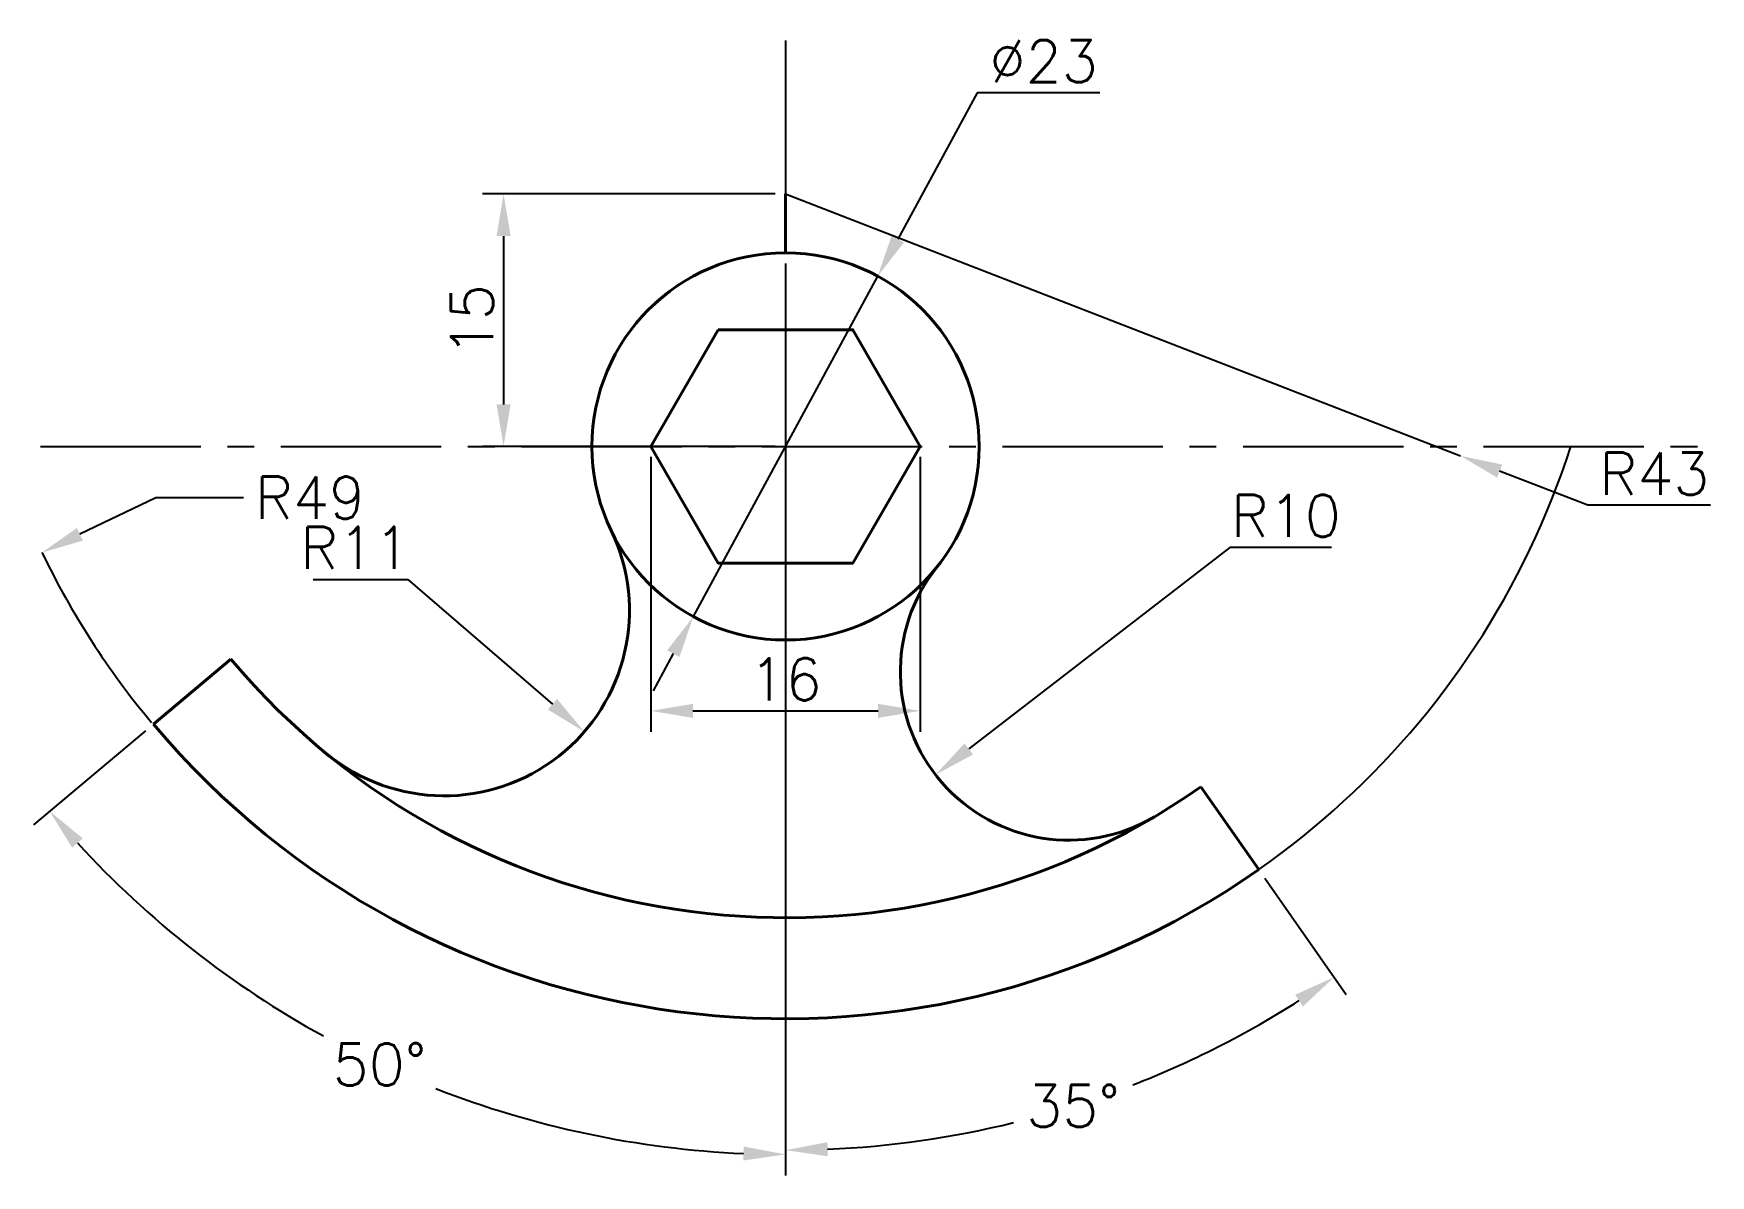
# Model space of a CAD drawing. Header units: millimetres. Extents: x 1391.3 to 1490.9, y 624 to 691.8.
import ezdxf

# ---------------------------------------------------------------- set-up
doc = ezdxf.new("R2010")
doc.units = ezdxf.units.MM
doc.header["$LTSCALE"] = 0.5
doc.linetypes.add('CENTER2', pattern=[28.575, 19.05, -3.175, 3.175, -3.175])
doc.layers.add('尺寸', color=5, linetype='Continuous')
doc.layers.add('点画线', color=3, linetype='CENTER2')
doc.layers.add('粗实线', color=7, linetype='Continuous', lineweight=40)
doc.styles.get("Standard").update_dxf_attribs({"font": 'txt', "bigfont": 'gbcbig.shx'})
doc.dimstyles.new('1', dxfattribs={"dimtxt": 2.5, "dimasz": 2.5, "dimexe": 1.25, "dimexo": 0.625, "dimtad": 1, "dimdsep": 46, "dimtxsty": 'Standard', "dimcen": 2.5, "dimadec": 0, "dimazin": 0, "dimtfac": 1, "dimtmove": 0, "dimatfit": 3, "dimfxl": 0, "dimarcsym": 0})
doc.dimstyles.new('2', dxfattribs={"dimtxt": 2.5, "dimasz": 2.5, "dimexe": 1.25, "dimexo": 0.625, "dimtad": 1, "dimtoh": 1, "dimdsep": 46, "dimtxsty": 'Standard', "dimcen": 2.5, "dimadec": 0, "dimazin": 0, "dimtfac": 1, "dimtmove": 0, "dimatfit": 3, "dimfxl": 0, "dimarcsym": 0})
doc.dimstyles.new('3', dxfattribs={"dimtxt": 2.5, "dimasz": 2.5, "dimexe": 1.25, "dimexo": 0.625, "dimtad": 1, "dimtih": 1, "dimtoh": 1, "dimdsep": 46, "dimtxsty": 'Standard', "dimcen": 2.5, "dimadec": 0, "dimazin": 0, "dimtfac": 1, "dimtmove": 0, "dimatfit": 3, "dimfxl": 0, "dimarcsym": 0})
doc.dimstyles.new('4', dxfattribs={"dimtxt": 2.5, "dimasz": 2.5, "dimexe": 1.25, "dimexo": 0.625, "dimtad": 1, "dimtih": 1, "dimtoh": 1, "dimdec": 0, "dimdsep": 46, "dimtxsty": 'Standard', "dimcen": 2.5, "dimadec": 0, "dimazin": 0, "dimtfac": 1, "dimtdec": 0, "dimtmove": 0, "dimatfit": 3, "dimfxl": 0, "dimarcsym": 0})

# ---------------------------------------------------------------- blocks, each defined once
blk = doc.blocks.new('*D2')
at = {"layer": 'Defpoints', "color": 0}
for p in [(1435.991, 682.309), (1419.242, 667.309), (1435.991, 667.309)]:
    blk.add_point(p, dxfattribs=at)
at = {"layer": '尺寸', "color": 0, "lineweight": -2}
for p, q in [((1435.366, 682.309), (1417.992, 682.309)), ((1419.242, 679.809), (1419.242, 669.809)), ((1435.366, 667.309), (1417.992, 667.309))]:
    blk.add_line(p, q, dxfattribs=at)
at = {"layer": '尺寸', "color": 0}
for points in [[(1418.825, 679.809), (1419.659, 679.809), (1419.242, 682.309)], [(1418.825, 669.809), (1419.659, 669.809), (1419.242, 667.309)]]:
    blk.add_solid(points, dxfattribs=at)
at = {"layer": '尺寸', "color": 0, "insert": (1417.367, 674.809), "char_height": 2.5, "attachment_point": 5, "rotation": 90}
blk.add_mtext('15', dxfattribs=at)
blk = doc.blocks.new('*D3')
at = {"layer": 'Defpoints', "color": 0}
for p in [(1427.991, 667.309), (1443.991, 667.309), (1443.991, 651.599)]:
    blk.add_point(p, dxfattribs=at)
at = {"layer": '尺寸', "color": 0, "lineweight": -2}
for p, q in [((1427.991, 666.684), (1427.991, 650.349)), ((1443.991, 666.684), (1443.991, 650.349)), ((1430.491, 651.599), (1441.491, 651.599))]:
    blk.add_line(p, q, dxfattribs=at)
at = {"layer": '尺寸', "color": 0}
for points in [[(1430.491, 652.016), (1430.491, 651.183), (1427.991, 651.599)], [(1441.491, 652.016), (1441.491, 651.183), (1443.991, 651.599)]]:
    blk.add_solid(points, dxfattribs=at)
at = {"layer": '尺寸', "color": 0, "insert": (1435.991, 653.474), "char_height": 2.5, "attachment_point": 5}
blk.add_mtext('16', dxfattribs=at)
blk = doc.blocks.new('*D4')
at = {"layer": 'Defpoints', "color": 0}
for p in [(1441.466, 677.422), (1430.515, 657.196)]:
    blk.add_point(p, dxfattribs=at)
at = {"layer": '尺寸', "color": 0, "lineweight": -2}
for p, q in [((1447.367, 688.321), (1442.656, 679.621)), ((1454.658, 688.321), (1447.367, 688.321)), ((1430.515, 657.196), (1441.466, 677.422)), ((1429.325, 654.998), (1428.135, 652.799))]:
    blk.add_line(p, q, dxfattribs=at)
at = {"layer": '尺寸', "color": 0}
for points in [[(1442.29, 679.819), (1443.023, 679.422), (1441.466, 677.422)], [(1428.959, 655.196), (1429.692, 654.799), (1430.515, 657.196)]]:
    blk.add_solid(points, dxfattribs=at)
at = {"layer": '尺寸', "color": 0, "insert": (1451.325, 690.196), "char_height": 2.5, "attachment_point": 5}
blk.add_mtext('∅23', dxfattribs=at)
blk = doc.blocks.new('*D5')
at = {"layer": 'Defpoints', "color": 0}
for p in [(1452.811, 653.917), (1444.896, 647.806)]:
    blk.add_point(p, dxfattribs=at)
at = {"layer": '尺寸', "color": 0, "lineweight": -2}
for p, q in [((1462.375, 661.303), (1446.874, 649.334)), ((1468.417, 661.303), (1462.375, 661.303))]:
    blk.add_line(p, q, dxfattribs=at)
at = {"layer": '尺寸', "color": 0}
blk.add_solid([(1446.62, 649.663), (1447.129, 649.004), (1444.896, 647.806)], dxfattribs=at)
at = {"layer": '尺寸', "color": 0, "insert": (1465.709, 663.178), "char_height": 2.5, "attachment_point": 5}
blk.add_mtext('R10', dxfattribs=at)
blk = doc.blocks.new('*D6')
at = {"layer": 'Defpoints', "color": 0}
for p in [(1415.717, 657.551), (1424.04, 650.359)]:
    blk.add_point(p, dxfattribs=at)
at = {"layer": '尺寸', "color": 0, "lineweight": -2}
for p, q in [((1407.938, 659.412), (1413.563, 659.412)), ((1413.563, 659.412), (1422.148, 651.993))]:
    blk.add_line(p, q, dxfattribs=at)
at = {"layer": '尺寸', "color": 0}
blk.add_solid([(1422.421, 652.309), (1421.876, 651.678), (1424.04, 650.359)], dxfattribs=at)
at = {"layer": '尺寸', "color": 0, "insert": (1410.438, 661.287), "char_height": 2.5, "attachment_point": 5}
blk.add_mtext('R11', dxfattribs=at)
blk = doc.blocks.new('*D7')
at = {"layer": 'Defpoints', "color": 0}
for p in [(1435.991, 682.309), (1435.991, 678.809), (1403.051, 654.669), (1398.454, 650.813), (1404.636, 634.636)]:
    blk.add_point(p, dxfattribs=at)
at = {"layer": '尺寸', "color": 0, "lineweight": -2}
for p, q in [((1435.991, 678.184), (1435.991, 623.999)), ((1397.976, 650.411), (1391.323, 644.828))]:
    blk.add_line(p, q, dxfattribs=at)
for start, end in [(222.51053, 241.24689), (248.64163, 267.48947)]:
    blk.add_arc((1435.991, 682.309), 57.06, start, end, dxfattribs=at)
at = {"layer": '尺寸', "color": 0}
for points in [[(1393.615, 643.477), (1394.242, 644.027), (1392.28, 645.632)], [(1433.5, 625.72), (1433.482, 624.887), (1435.991, 625.249)]]:
    blk.add_solid(points, dxfattribs=at)
at = {"layer": '尺寸', "color": 0, "insert": (1411.876, 630.595), "char_height": 2.5, "attachment_point": 5}
blk.add_mtext('50°', dxfattribs=at)
blk = doc.blocks.new('*D8')
at = {"layer": 'Defpoints', "color": 0}
for p in [(1435.991, 682.309), (1435.991, 678.809), (1460.654, 647.086), (1464.096, 642.171), (1447.478, 626.676)]:
    blk.add_point(p, dxfattribs=at)
at = {"layer": '尺寸', "color": 0, "lineweight": -2}
for p, q in [((1435.991, 678.184), (1435.991, 624.253)), ((1464.454, 641.659), (1469.291, 634.752))]:
    blk.add_line(p, q, dxfattribs=at)
for start, end in [(291.28774, 302.47826), (272.52174, 283.78975)]:
    blk.add_arc((1435.991, 682.309), 56.807, start, end, dxfattribs=at)
at = {"layer": '尺寸', "color": 0}
for points in [[(1466.263, 634.734), (1466.726, 634.041), (1468.574, 635.776)], [(1438.499, 625.141), (1438.481, 625.974), (1435.991, 625.503)]]:
    blk.add_solid(points, dxfattribs=at)
at = {"layer": '尺寸', "color": 0, "insert": (1453.073, 628.132), "char_height": 2.5, "attachment_point": 5}
blk.add_mtext('35°', dxfattribs=at)
blk = doc.blocks.new('*D11')
at = {"layer": 'Defpoints', "color": 0}
for p in [(1435.991, 682.309), (1476.077, 666.75)]:
    blk.add_point(p, dxfattribs=at)
at = {"layer": '尺寸', "color": 0, "lineweight": -2}
for p, q in [((1435.991, 682.309), (1476.077, 666.75)), ((1483.639, 663.814), (1478.407, 665.845)), ((1490.931, 663.814), (1483.639, 663.814))]:
    blk.add_line(p, q, dxfattribs=at)
at = {"layer": '尺寸', "color": 0}
blk.add_solid([(1478.558, 666.233), (1478.257, 665.457), (1476.077, 666.75)], dxfattribs=at)
at = {"layer": '尺寸', "color": 0, "insert": (1487.597, 665.689), "char_height": 2.5, "attachment_point": 5}
blk.add_mtext('R43', dxfattribs=at)
blk = doc.blocks.new('*D12')
at = {"layer": 'Defpoints', "color": 0}
for p in [(1435.971, 682.309), (1391.824, 661.003)]:
    blk.add_point(p, dxfattribs=at)
at = {"layer": '尺寸', "color": 0, "lineweight": -2}
for p, q in [((1398.578, 664.263), (1394.075, 662.09)), ((1403.786, 664.263), (1398.578, 664.263))]:
    blk.add_line(p, q, dxfattribs=at)
at = {"layer": '尺寸', "color": 0}
blk.add_solid([(1393.894, 662.465), (1394.256, 661.714), (1391.824, 661.003)], dxfattribs=at)
at = {"layer": '尺寸', "color": 0, "insert": (1407.745, 664.263), "char_height": 2.5, "attachment_point": 5}
blk.add_mtext('R49', dxfattribs=at)

msp = doc.modelspace()

# ---------------------------------------------------------------- linework, layer by layer
at = {"layer": '尺寸'}
for points in [[(1398.454, 650.813, 0.59007), (1482.638, 667.309, 0.59007)], [(1391.824, 661.003, 0.061445), (1398.325, 650.913)], [(1398.454, 650.813, 641.650378), (1398.454, 650.813, -1.80338)]]:
    msp.add_lwpolyline(points, format="xyb", dxfattribs=at)
at = {"layer": '点画线'}
for p, direction in [((1435.991, 964.707), (0, -1)), ((677.111, 667.309), (1, 0))]:
    msp.add_xline(p, direction, dxfattribs=at)
at = {"layer": '粗实线'}
for p, q in [((1435.991, 678.809), (1435.991, 682.309)), ((1428.959, 676.409), (1428.25, 675.814)), ((1403.051, 654.669), (1398.454, 650.813)), ((1460.654, 647.086), (1464.096, 642.171))]:
    msp.add_line(p, q, dxfattribs=at)
msp.add_lwpolyline([(1431.991, 674.237), (1427.991, 667.309), (1431.991, 660.381), (1439.991, 660.381), (1443.991, 667.309), (1439.991, 674.237)], close=True, dxfattribs=at)
msp.add_circle((1435.991, 667.309), 11.5, dxfattribs=at)
for centre, radius, start, end in [((1415.717, 657.551), 11, 230.68713, 25.70284), ((1452.811, 653.917), 10, 141.47411, 300.6437), ((1435.991, 682.309), 43, 220, 305), ((1435.991, 682.309), 49, 220, 305)]:
    msp.add_arc(centre, radius, start, end, dxfattribs=at)

# ---------------------------------------------------------------- dimensions: what is measured, and where the dimension line sits
at = {"layer": '尺寸'}
dim = msp.add_diameter_dim_2p(p1=(1430.515, 657.196), p2=(1441.466, 677.422), dimstyle='2', dxfattribs=at)
dim.commit()
dim.dimension.update_dxf_attribs({"geometry": '*D4', "text_midpoint": (1451.325, 688.321), "dimtype": 163})
for base, line2, picture, middle in [((1404.636, 634.636), ((1403.051, 654.669), (1398.454, 650.813)), '*D7', (1411.876, 630.595)), ((1447.478, 626.676), ((1460.654, 647.086), (1464.096, 642.171)), '*D8', (1453.073, 628.132))]:
    dim = msp.add_angular_dim_2l(base=base, line1=((1435.991, 678.809), (1435.991, 682.309)), line2=line2, dimstyle='3', dxfattribs=at)
    dim.commit()
    dim.dimension.update_dxf_attribs({"geometry": picture, "text_midpoint": middle})
for center, mpoint, picture, middle in [((1435.971, 682.309), (1391.824, 661.003), '*D12', (1407.745, 664.263)), ((1435.991, 682.309), (1476.077, 666.75), '*D11', (1487.597, 663.814))]:
    dim = msp.add_radius_dim(center=center, mpoint=mpoint, dimstyle='4', dxfattribs=at)
    dim.commit()
    dim.dimension.update_dxf_attribs({"geometry": picture, "text_midpoint": middle, "dimtype": 164})
dim = msp.add_linear_dim(base=(1419.242, 667.309), p1=(1435.991, 682.309), p2=(1435.991, 667.309), angle=90, dimstyle='1', dxfattribs=at)
dim.commit()
dim.dimension.update_dxf_attribs({"geometry": '*D2', "text_midpoint": (1417.367, 674.809)})
dim = msp.add_linear_dim(base=(1443.991, 651.599), p1=(1427.991, 667.309), p2=(1443.991, 667.309), dimstyle='1', dxfattribs=at)
dim.commit()
dim.dimension.update_dxf_attribs({"geometry": '*D3', "text_midpoint": (1435.991, 653.474)})
for center, mpoint, picture, middle in [((1452.811, 653.917), (1444.896, 647.806), '*D5', (1462.375, 661.303)), ((1415.717, 657.551), (1424.04, 650.359), '*D6', (1413.563, 659.412))]:
    dim = msp.add_radius_dim(center=center, mpoint=mpoint, dimstyle='2', override={"dimtmove": 1}, dxfattribs=at)
    dim.commit()
    dim.dimension.update_dxf_attribs({"geometry": picture, "text_midpoint": middle, "dimtype": 164})

doc.saveas('drawing.dxf')
